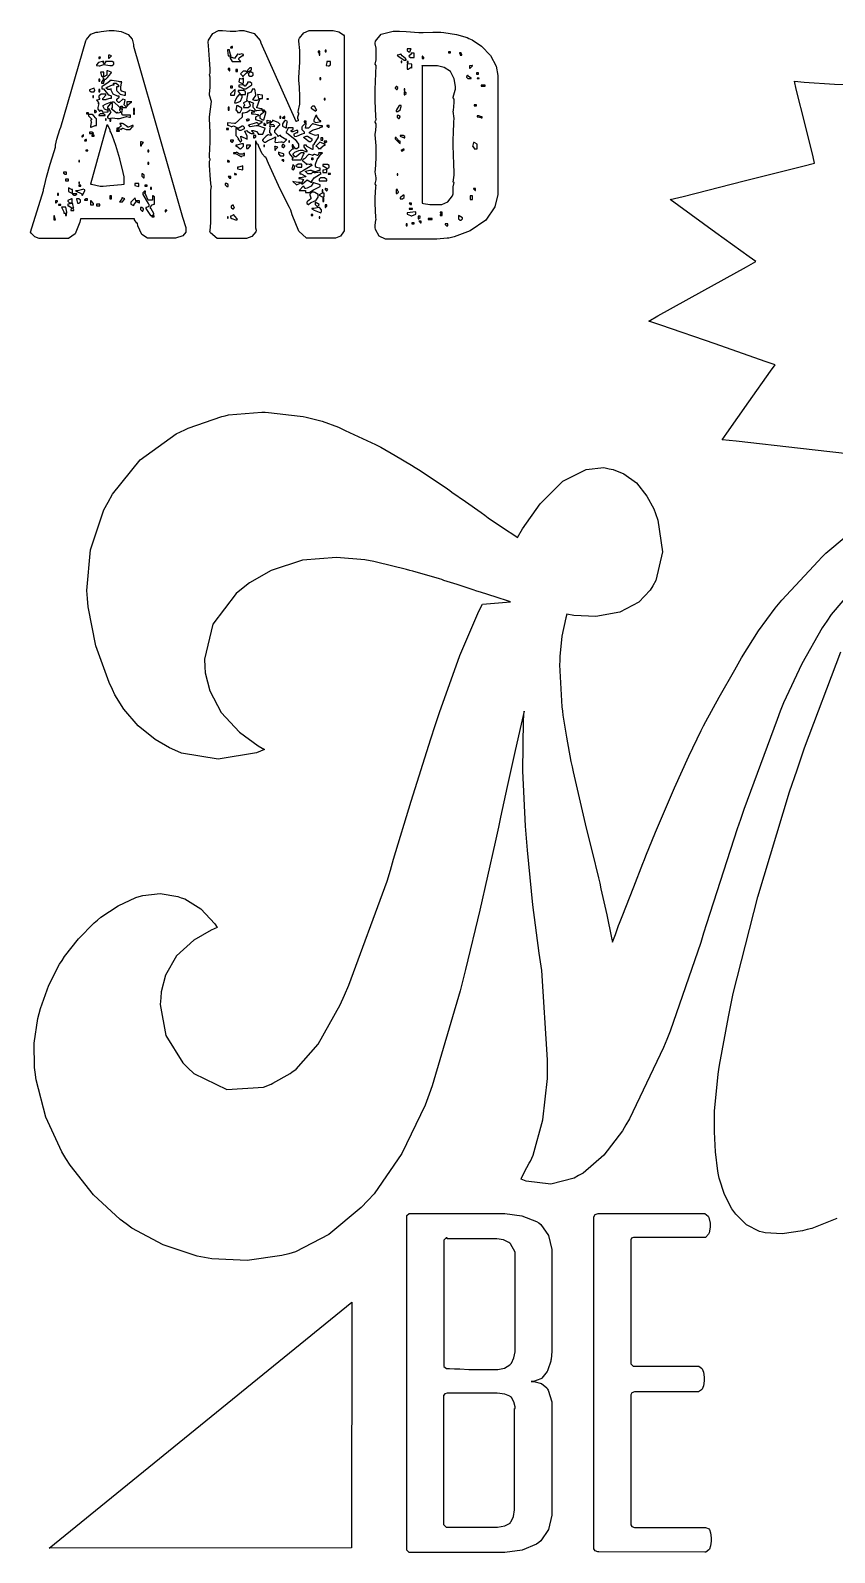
# Model space of a CAD drawing. Extents: x 97 to 264, y 28 to 329.
# Drawn here: x 98.9 to 163.6, y 27.9 to 150.4 of the extents above; entities that cross this region are included whole.
import ezdxf

# ---------------------------------------------------------------- set-up
doc = ezdxf.new("R2010")
doc.units = 0
doc.header["$MEASUREMENT"] = 0

msp = doc.modelspace()

# ---------------------------------------------------------------- linework, layer by layer
at = {"color": 7}
for points in [[(105.41, 150.39), (105.605, 150.39), (106.192, 150.311), (106.741, 150.072), (107.067, 149.676), (107.174, 149.258), (107.174, 149.119), (107.632, 147.534), (109.004, 142.776), (110.317, 138.188), (111.107, 135.354), (111.372, 134.539), (111.372, 134.268), (111.372, 134.163), (111.129, 133.849), (110.55, 133.677), (110.383, 133.667), (108.443, 133.667), (108.29, 133.667), (107.834, 133.963), (107.526, 134.665), (107.491, 134.867), (107.447, 134.877), (107.244, 135.135), (107.244, 135.22), (102.905, 135.22), (102.861, 134.955), (102.486, 134.029), (101.953, 133.633), (101.776, 133.633), (99.696, 133.633), (99.584, 133.633), (99.249, 133.765), (98.936, 134.074), (98.884, 134.162), (99.942, 137.513), (99.942, 137.603), (100.002, 137.871), (100.179, 138.571), (100.477, 139.617), (100.788, 140.659), (100.894, 141.005), (100.894, 141.165), (100.999, 141.642), (101.246, 142.408), (101.317, 142.592), (103.328, 149.542), (103.38, 149.666), (103.729, 150.081), (104.169, 150.247), (104.316, 150.247), (104.316, 150.247), (104.571, 150.307), (105.224, 150.373), (105.41, 150.39)], [(114.16, 150.39), (114.326, 150.381), (114.948, 150.341), (115.203, 150.319), (115.288, 150.319), (115.411, 150.319), (115.71, 150.381), (115.781, 150.39), (116.057, 150.39), (116.884, 150.147), (117.369, 149.57), (117.405, 149.401), (120.227, 143.087), (120.297, 143.087), (120.474, 143.158), (120.456, 143.176), (120.403, 143.295), (120.403, 143.334), (120.403, 143.432), (120.464, 143.669), (120.474, 143.721), (120.403, 143.827), (120.43, 143.871), (120.544, 144.447), (120.544, 144.639), (120.544, 144.815), (120.544, 145.07), (120.522, 145.831), (120.482, 146.395), (120.474, 146.473), (120.482, 146.589), (120.544, 147.825), (120.544, 148.237), (120.544, 148.483), (120.544, 148.776), (120.482, 149.534), (120.474, 149.648), (120.526, 149.772), (120.875, 150.205), (121.314, 150.39), (121.462, 150.39), (123.083, 150.39), (123.234, 150.39), (123.687, 150.283), (124.054, 150.037), (124.108, 149.967), (124.108, 134.268), (124.08, 134.171), (123.833, 133.823), (123.43, 133.667), (123.296, 133.667), (121.285, 133.667), (121.08, 133.667), (120.468, 134.228), (119.926, 135.547), (119.838, 135.926), (119.714, 136.13), (118.965, 137.611), (118.039, 139.692), (117.828, 140.193), (117.755, 140.193), (117.536, 140.454), (117.253, 141.05), (117.192, 141.217), (117.157, 141.217), (117.052, 141.403), (117.052, 141.464), (116.982, 141.464), (116.982, 134.549), (116.982, 134.488), (117.042, 134.32), (117.052, 134.302), (117.008, 134.188), (116.698, 133.797), (116.275, 133.633), (116.134, 133.633), (113.947, 133.633), (113.903, 133.642), (113.373, 134.108), (113.312, 134.196), (113.328, 134.294), (113.382, 134.91), (113.382, 135.114), (113.382, 137.513), (113.454, 137.866), (113.43, 137.866), (113.364, 138.369), (113.294, 139.542), (113.278, 139.876), (113.348, 139.983), (113.348, 140.027), (113.286, 140.142), (113.278, 140.159), (113.294, 140.327), (113.348, 141.392), (113.348, 141.746), (113.348, 142.171), (113.286, 143.308), (113.278, 143.44), (113.454, 144.675), (113.278, 145.168), (113.294, 145.256), (113.348, 145.825), (113.348, 146.014), (113.348, 146.579), (113.348, 146.641), (113.286, 146.809), (113.278, 146.826), (113.294, 146.844), (113.348, 146.964), (113.348, 147.002), (113.348, 147.267), (113.298, 148.06), (113.198, 149.182), (113.171, 149.437), (113.216, 149.596), (113.558, 150.151), (114.009, 150.39), (114.16, 150.39)], [(128.375, 150.319), (128.56, 150.319), (129.117, 150.293), (130.131, 150.231), (130.387, 150.213), (130.466, 150.223), (131.253, 150.247), (131.516, 150.247), (131.903, 150.247), (132.132, 150.221), (133.164, 150.055), (134.02, 149.816), (134.162, 149.754), (134.428, 149.622), (135.179, 149.119), (135.906, 148.371), (136.343, 147.502), (136.489, 146.758), (136.489, 146.509), (136.489, 137.513), (136.489, 137.185), (136.244, 136.198), (135.505, 135.114), (134.27, 134.269), (132.981, 133.774), (132.538, 133.667), (132.406, 133.659), (131.579, 133.597), (131.304, 133.597), (127.599, 133.597), (127.433, 133.597), (126.934, 133.831), (126.638, 134.366), (126.611, 134.515), (126.611, 134.682), (126.673, 135.132), (126.683, 135.184), (126.665, 135.326), (126.611, 136.463), (126.611, 136.842), (126.611, 136.914), (126.611, 136.914), (126.673, 137.796), (126.683, 137.9), (126.611, 138.042), (126.683, 138.359), (126.683, 138.527), (126.62, 138.996), (126.611, 139.03), (126.629, 139.163), (126.683, 140.122), (126.683, 140.442), (126.683, 140.758), (126.683, 141.095), (126.62, 141.985), (126.611, 142.099), (126.629, 142.153), (126.683, 142.668), (126.683, 142.839), (126.683, 142.883), (126.62, 142.999), (126.611, 143.015), (126.611, 143.06), (126.673, 143.176), (126.683, 143.192), (126.665, 143.5), (126.62, 144.727), (126.611, 145.402), (126.611, 145.627), (126.683, 147.567), (126.611, 147.673), (126.683, 148.026), (126.683, 148.836), (126.683, 148.969), (126.62, 149.313), (126.611, 149.365), (126.629, 149.526), (127.096, 150.081), (128.056, 150.319), (128.375, 150.319)], [(105.164, 148.413), (105.164, 148.167), (105.224, 148.167), (105.383, 148.317), (105.41, 148.343), (105.268, 148.413), (105.164, 148.413)], [(114.723, 148.836), (114.723, 148.766), (114.793, 148.343), (115.042, 148.343), (115.014, 148.379), (114.899, 148.722), (114.899, 148.836), (114.723, 148.836)], [(115.535, 148.483), (115.288, 148.131), (115.112, 148.203), (114.935, 148.203), (114.952, 148.15), (115.124, 147.884), (115.182, 147.884), (115.817, 147.884), (115.641, 148.06), (115.641, 148.131), (115.667, 148.175), (115.937, 148.379), (116.028, 148.379), (116.028, 148.449), (115.992, 148.449), (115.888, 148.503), (115.888, 148.519), (115.711, 148.449), (115.667, 148.449), (115.568, 148.483), (115.535, 148.483)], [(114.97, 148.978), (115.146, 148.978), (115.146, 149.085), (115.102, 149.085), (114.97, 149.006), (114.97, 148.978)], [(122.025, 148.626), (122.167, 148.626), (122.167, 148.732), (122.025, 148.732), (122.025, 148.626)], [(122.097, 148.413), (122.167, 148.413), (122.167, 148.555), (122.097, 148.555), (122.097, 148.413)], [(122.59, 148.66), (122.66, 148.66), (122.66, 148.802), (122.59, 148.802), (122.59, 148.66)], [(128.375, 148.413), (128.437, 148.343), (128.946, 147.99), (129.117, 147.99), (129.117, 148.06), (129.045, 148.123), (128.798, 148.353), (128.694, 148.452), (128.694, 148.483), (128.676, 148.475), (128.45, 148.413), (128.375, 148.413)], [(129.187, 148.908), (129.187, 148.802), (129.195, 148.785), (129.321, 148.66), (129.363, 148.66), (129.433, 148.66), (129.433, 148.722), (129.496, 148.89), (129.505, 148.908), (129.187, 148.908)], [(129.505, 148.555), (129.505, 148.493), (129.355, 148.335), (129.329, 148.307), (129.337, 148.291), (129.462, 148.203), (129.505, 148.203), (129.752, 148.203), (129.752, 148.555), (129.505, 148.555)], [(130.387, 148.307), (130.387, 148.131), (130.528, 148.131), (130.528, 148.203), (130.531, 148.209), (130.423, 148.307), (130.387, 148.307)], [(132.504, 148.59), (132.68, 148.59), (132.68, 148.66), (132.504, 148.66), (132.504, 148.59)], [(133.386, 148.59), (133.402, 148.573), (133.456, 148.453), (133.456, 148.413), (133.597, 148.413), (133.587, 148.431), (133.526, 148.551), (133.526, 148.59), (133.386, 148.59)], [(104.21, 147.567), (104.236, 147.559), (104.401, 147.531), (104.458, 147.531), (104.775, 147.638), (105.268, 147.567), (105.41, 147.567), (105.454, 147.567), (105.587, 147.673), (105.587, 147.708), (105.587, 147.778), (105.587, 147.806), (105.454, 147.884), (105.41, 147.884), (104.915, 147.884), (104.915, 147.84), (104.81, 147.708), (104.775, 147.708), (104.705, 147.85), (104.721, 147.85), (104.775, 147.876), (104.775, 147.884), (104.667, 147.884), (104.346, 147.806), (104.21, 147.628), (104.21, 147.567)], [(104.386, 148.237), (104.386, 148.131), (104.421, 148.131), (104.528, 148.211), (104.528, 148.237), (104.386, 148.237)], [(104.528, 147.038), (104.599, 146.72), (104.775, 146.72), (104.775, 147.038), (104.528, 147.038)], [(105.022, 147.144), (105.022, 146.826), (105.022, 146.782), (104.783, 146.649), (104.705, 146.649), (104.705, 146.579), (104.705, 146.563), (104.757, 146.509), (104.775, 146.509), (104.747, 146.465), (104.599, 146.233), (104.599, 146.156), (104.775, 146.156), (104.775, 146.236), (104.88, 146.473), (104.915, 146.473), (104.957, 146.473), (105.084, 146.605), (105.339, 146.914), (105.41, 147.002), (105.366, 147.03), (105.107, 147.144), (105.022, 147.144)], [(114.793, 147.321), (114.793, 147.249), (114.802, 147.233), (114.901, 147.144), (114.935, 147.144), (114.935, 147.321), (114.793, 147.321)], [(115.394, 147.072), (115.535, 147.072), (115.535, 147.249), (115.394, 147.249), (115.394, 147.072)], [(115.781, 146.896), (115.807, 146.87), (115.958, 146.704), (115.958, 146.649), (115.992, 146.703), (116.257, 146.968), (116.346, 146.968), (116.346, 147.004), (116.214, 147.108), (116.17, 147.108), (115.994, 147.108), (115.984, 147.1), (115.798, 146.924), (115.781, 146.896)], [(116.346, 147.179), (116.346, 147.072), (116.417, 147.072), (116.477, 147.072), (116.636, 147.223), (116.663, 147.249), (116.663, 147.391), (116.593, 147.391), (116.531, 147.391), (116.363, 147.215), (116.346, 147.179)], [(116.417, 146.896), (116.417, 146.826), (116.417, 146.8), (116.521, 146.72), (116.557, 146.72), (116.629, 146.72), (116.673, 146.72), (116.805, 146.8), (116.805, 146.826), (116.805, 146.896), (116.805, 146.932), (116.673, 147.038), (116.629, 147.038), (116.557, 147.038), (116.539, 147.03), (116.417, 146.931), (116.417, 146.896)], [(122.731, 147.884), (122.731, 147.806), (122.669, 147.585), (122.66, 147.567), (122.837, 147.531), (122.881, 147.531), (123.013, 147.611), (123.013, 147.638), (123.013, 147.884), (122.731, 147.884)], [(128.694, 147.814), (128.764, 147.814), (128.764, 147.92), (128.694, 147.92), (128.694, 147.814)], [(129.187, 147.778), (129.257, 147.778), (129.257, 147.884), (129.187, 147.884), (129.187, 147.778)], [(129.187, 147.708), (129.187, 147.285), (129.257, 147.285), (129.505, 147.425), (129.505, 147.409), (129.558, 147.355), (129.576, 147.355), (129.576, 147.673), (129.187, 147.708)], [(130.387, 147.567), (130.387, 136.489), (130.492, 136.473), (131.021, 136.385), (131.197, 136.385), (131.833, 136.385), (131.991, 136.385), (132.468, 136.597), (132.837, 137.09), (132.891, 137.231), (132.891, 137.796), (132.961, 138.148), (132.961, 138.158), (132.908, 138.183), (132.891, 138.183), (132.961, 138.748), (132.961, 138.968), (132.939, 139.626), (132.9, 141.129), (132.891, 141.534), (132.891, 141.673), (132.913, 142.087), (132.952, 143.043), (132.961, 143.298), (132.891, 143.897), (132.908, 143.959), (132.961, 144.602), (132.961, 144.815), (132.961, 144.859), (132.9, 144.975), (132.891, 144.992), (132.9, 145.01), (133.049, 145.573), (133.067, 145.661), (133.067, 145.869), (132.967, 146.49), (132.665, 147.074), (132.159, 147.418), (131.623, 147.531), (131.446, 147.531), (130.387, 147.531), (130.387, 147.567)], [(134.196, 147.531), (134.196, 147.355), (134.258, 147.355), (134.426, 147.505), (134.444, 147.531), (134.444, 147.567), (134.416, 147.559), (134.251, 147.531), (134.196, 147.531)], [(105.268, 146.367), (105.268, 146.316), (105.11, 146.161), (104.739, 145.927), (104.635, 145.874), (104.635, 145.697), (104.757, 145.697), (105.084, 145.284), (105.128, 145.204), (105.188, 145.204), (105.374, 145.125), (105.374, 145.098), (105.374, 144.921), (105.268, 144.921), (104.986, 144.833), (104.951, 144.815), (104.705, 144.815), (104.705, 144.921), (104.951, 145.168), (104.951, 145.274), (104.635, 145.274), (104.573, 145.274), (104.413, 145.125), (104.386, 145.098), (104.386, 144.956), (104.458, 144.851), (104.43, 144.843), (104.265, 144.779), (104.21, 144.779), (104.386, 144.603), (104.386, 144.587), (104.333, 144.533), (104.316, 144.533), (104.316, 144.525), (104.369, 144.498), (104.386, 144.498), (104.316, 144.18), (104.316, 144.04), (104.325, 144.023), (104.45, 143.897), (104.492, 143.897), (104.492, 143.915), (104.545, 143.969), (104.563, 143.969), (104.739, 143.793), (104.765, 143.802), (105.037, 143.827), (105.128, 143.827), (105.128, 143.969), (105.052, 143.969), (104.827, 144.053), (104.739, 144.256), (104.739, 144.322), (104.739, 144.355), (104.92, 144.454), (105.33, 144.604), (105.445, 144.639), (105.603, 144.639), (106.036, 144.225), (106.08, 144.146), (106.15, 144.146), (106.15, 144.286), (106.292, 144.286), (106.222, 144.18), (106.609, 144.18), (106.609, 144.216), (106.433, 144.392), (106.503, 144.815), (106.327, 144.851), (106.01, 144.603), (105.966, 144.603), (105.833, 144.711), (105.833, 144.745), (105.833, 144.851), (106.01, 145.028), (106.01, 145.098), (105.89, 145.098), (105.533, 145.252), (105.374, 145.587), (105.374, 145.697), (105.234, 145.627), (105.164, 145.627), (105.12, 145.627), (104.987, 145.733), (104.987, 145.767), (105.058, 145.812), (105.479, 146.014), (105.621, 146.014), (105.551, 146.156), (105.727, 146.156), (105.788, 146.156), (105.948, 146.007), (105.974, 145.98), (105.974, 145.838), (105.797, 145.838), (105.797, 145.591), (105.832, 145.521), (106.088, 145.274), (106.426, 145.168), (106.539, 145.168), (106.539, 145.415), (106.467, 145.425), (106.238, 145.499), (106.15, 145.621), (106.15, 145.661), (106.15, 145.812), (106.212, 146.174), (106.222, 146.262), (106.046, 146.262), (105.974, 146.28), (105.445, 146.367), (105.268, 146.367)], [(104.386, 146.297), (104.458, 146.297), (104.458, 146.473), (104.386, 146.473), (104.386, 146.297)], [(114.97, 145.767), (115.146, 145.767), (115.146, 145.91), (114.97, 145.91), (114.97, 145.767)], [(115.711, 146.509), (115.641, 146.262), (115.958, 146.086), (116.028, 146.226), (116.028, 146.543), (115.888, 146.473), (115.711, 146.509)], [(116.346, 146.226), (116.346, 146.148), (116.16, 145.91), (116.1, 145.91), (116.1, 145.936), (115.992, 146.014), (115.958, 146.014), (115.93, 146.006), (115.713, 145.98), (115.641, 145.98), (115.641, 145.838), (115.737, 145.838), (116.002, 145.725), (116.028, 145.697), (116.204, 145.697), (116.283, 145.733), (116.699, 146.014), (116.699, 146.014), (116.699, 146.086), (116.699, 146.122), (116.567, 146.226), (116.523, 146.226), (116.346, 146.226)], [(122.167, 146.439), (122.238, 146.439), (122.238, 146.579), (122.167, 146.579), (122.167, 146.439)], [(128.305, 145.874), (128.235, 145.767), (128.235, 145.733), (128.339, 145.627), (128.375, 145.627), (128.447, 145.767), (128.447, 145.795), (128.339, 145.874), (128.305, 145.874)], [(133.949, 146.649), (133.958, 146.633), (134.057, 146.509), (134.092, 146.509), (134.338, 146.509), (134.338, 146.579), (134.276, 146.579), (134.092, 146.711), (134.092, 146.756), (134.056, 146.756), (133.949, 146.677), (133.949, 146.649)], [(134.761, 146.862), (134.938, 146.862), (134.938, 146.968), (134.761, 146.968), (134.761, 146.862)], [(134.831, 146.509), (134.973, 146.509), (134.973, 146.543), (134.831, 146.543), (134.831, 146.509)], [(135.15, 145.91), (135.467, 145.91), (135.467, 145.98), (135.15, 145.98), (135.15, 145.91)], [(103.646, 145.557), (103.655, 145.539), (103.78, 145.451), (103.823, 145.451), (103.999, 145.451), (103.999, 145.478), (104.051, 145.557), (104.069, 145.557), (104.06, 145.574), (103.999, 145.694), (103.999, 145.733), (103.937, 145.725), (103.646, 145.6), (103.646, 145.557)], [(103.893, 144.992), (103.963, 144.992), (103.963, 145.132), (103.893, 145.132), (103.893, 144.992)], [(104.386, 145.451), (104.458, 145.451), (104.458, 145.627), (104.386, 145.627), (104.386, 145.451)], [(106.645, 144.639), (106.645, 144.322), (106.715, 144.322), (106.715, 144.402), (106.978, 144.604), (107.032, 144.639), (106.645, 144.639)], [(114.97, 145.168), (115.288, 145.168), (115.358, 145.485), (115.358, 145.627), (115.296, 145.601), (114.97, 145.277), (114.97, 145.168)], [(115.288, 144.569), (115.358, 144.569), (115.465, 144.569), (115.786, 144.706), (115.923, 145.026), (115.923, 145.132), (115.896, 145.142), (115.731, 145.204), (115.675, 145.204), (115.639, 145.196), (115.481, 145.032), (115.322, 144.675), (115.288, 144.569)], [(115.605, 145.557), (115.605, 145.485), (115.622, 145.441), (115.794, 145.238), (115.852, 145.238), (116.17, 145.238), (116.17, 145.415), (116.17, 145.451), (116.038, 145.557), (115.994, 145.557), (115.605, 145.557)], [(116.733, 145.661), (116.733, 145.602), (116.632, 145.425), (116.417, 145.344), (116.346, 145.344), (116.346, 145.204), (116.276, 144.779), (116.292, 144.779), (116.346, 144.727), (116.346, 144.709), (116.292, 144.693), (116.028, 144.573), (116.028, 144.533), (116.046, 144.516), (116.1, 144.397), (116.1, 144.356), (116.082, 144.34), (116.028, 144.22), (116.028, 144.18), (116.346, 144.18), (116.407, 144.18), (116.566, 144.33), (116.593, 144.356), (116.453, 144.675), (116.523, 144.675), (116.84, 144.533), (116.769, 144.427), (116.769, 144.25), (116.804, 144.198), (117.015, 143.933), (117.086, 143.933), (117.511, 144.004), (117.511, 144.074), (117.405, 144.074), (117.086, 144.154), (117.086, 144.18), (117.335, 144.851), (117.086, 144.745), (116.946, 144.745), (116.769, 144.815), (116.814, 144.877), (117.016, 145.149), (117.016, 145.238), (116.946, 145.661), (116.733, 145.661)], [(117.158, 145.238), (117.228, 144.921), (117.545, 144.921), (117.545, 145.168), (117.158, 145.238)], [(117.898, 144.851), (118.04, 144.851), (118.04, 144.885), (117.898, 144.885), (117.898, 144.851)], [(122.52, 144.815), (122.59, 144.815), (122.59, 144.921), (122.52, 144.921), (122.52, 144.815)], [(128.94, 145.557), (129.01, 145.557), (129.01, 145.697), (128.94, 145.697), (128.94, 145.557)], [(128.94, 145.451), (128.94, 145.204), (128.984, 145.204), (129.117, 145.31), (129.117, 145.344), (129.117, 145.372), (128.984, 145.451), (128.94, 145.451)], [(103.4, 143.687), (103.54, 143.687), (103.54, 143.757), (103.4, 143.757), (103.4, 143.687)], [(103.54, 143.617), (103.54, 143.51), (103.787, 143.264), (103.787, 143.192), (103.787, 143.184), (103.733, 143.158), (103.717, 143.158), (103.787, 143.015), (103.769, 142.971), (103.717, 142.688), (103.717, 142.592), (103.761, 142.61), (104.097, 142.735), (104.21, 142.735), (104.21, 143.264), (104.156, 143.326), (103.95, 143.534), (103.855, 143.617), (103.823, 143.617), (103.54, 143.617)], [(104.033, 143.969), (104.033, 143.793), (104.078, 143.793), (104.21, 143.871), (104.21, 143.897), (104.033, 143.969)], [(104.386, 143.545), (104.881, 143.545), (104.881, 143.581), (104.749, 143.687), (104.705, 143.687), (104.528, 143.687), (104.501, 143.678), (104.386, 143.579), (104.386, 143.545)], [(105.092, 144.11), (105.154, 144.11), (105.322, 143.847), (105.34, 143.793), (105.296, 143.74), (105.092, 143.462), (105.092, 143.368), (105.11, 143.368), (105.164, 143.316), (105.164, 143.298), (105.481, 143.368), (105.869, 143.298), (106.054, 143.298), (106.521, 143.448), (106.609, 143.474), (106.635, 143.466), (106.855, 143.404), (106.928, 143.404), (106.928, 143.581), (106.363, 143.581), (106.327, 143.581), (106.222, 143.687), (106.222, 143.721), (106.292, 144.04), (106.046, 144.04), (106.046, 143.969), (106.062, 143.951), (106.116, 143.833), (106.116, 143.793), (105.94, 143.721), (105.94, 143.739), (105.886, 143.793), (105.869, 143.793), (105.869, 143.775), (105.815, 143.721), (105.797, 143.721), (105.771, 143.765), (105.445, 144.031), (105.41, 144.04), (105.481, 144.18), (105.481, 144.498), (105.34, 144.498), (105.296, 144.48), (105.092, 144.204), (105.092, 144.11)], [(107.174, 143.863), (107.244, 143.863), (107.244, 144.11), (107.174, 144.11), (107.174, 143.863)], [(107.174, 143.651), (107.244, 143.651), (107.244, 143.793), (107.174, 143.793), (107.174, 143.651)], [(116.487, 143.969), (116.469, 143.925), (116.283, 143.779), (116.013, 143.721), (115.923, 143.721), (115.923, 143.404), (115.358, 142.911), (115.288, 142.911), (114.723, 142.945), (114.723, 142.769), (114.802, 142.769), (115.042, 142.664), (115.042, 142.628), (115.218, 142.699), (115.605, 142.522), (115.923, 142.699), (115.958, 142.699), (116.064, 142.594), (116.064, 142.558), (116.064, 142.522), (116.064, 142.478), (115.861, 142.355), (115.817, 142.346), (115.711, 142.346), (115.465, 142.486), (115.394, 142.486), (115.394, 141.923), (115.641, 141.676), (115.571, 141.676), (115.587, 141.632), (115.759, 141.428), (115.817, 141.428), (115.817, 141.446), (115.87, 141.5), (115.888, 141.5), (115.817, 141.817), (115.817, 141.887), (116.31, 141.64), (116.31, 141.781), (116.31, 141.905), (116.16, 142.205), (116.134, 142.276), (116.31, 142.346), (116.31, 142.285), (116.575, 142.127), (116.629, 142.099), (116.876, 142.099), (116.699, 142.276), (116.699, 142.346), (116.79, 142.346), (117.064, 142.267), (117.192, 142.089), (117.192, 142.029), (117.511, 142.029), (117.571, 142.029), (117.74, 142.444), (117.758, 142.522), (117.669, 142.55), (117.206, 142.699), (117.052, 142.699), (116.557, 142.628), (116.417, 142.805), (116.521, 142.832), (116.914, 142.933), (117.07, 142.981), (117.122, 142.981), (117.139, 142.965), (117.192, 142.845), (117.192, 142.805), (117.263, 142.805), (117.263, 142.849), (117.449, 142.981), (117.511, 142.981), (117.511, 143.051), (117.431, 143.061), (117.016, 143.187), (117.016, 143.228), (117.016, 143.404), (117.016, 143.44), (117.201, 143.545), (117.263, 143.545), (117.263, 143.581), (117.209, 143.59), (116.826, 143.651), (116.699, 143.651), (116.699, 143.827), (116.946, 143.827), (116.946, 143.897), (116.487, 143.969)], [(114.793, 143.969), (114.865, 143.969), (114.865, 144.216), (114.793, 144.216), (114.793, 143.969)], [(115.465, 144.322), (115.465, 144.234), (115.402, 143.979), (115.394, 143.969), (115.429, 143.969), (115.535, 143.837), (115.535, 143.793), (115.711, 143.793), (115.755, 143.793), (115.888, 144.058), (115.888, 144.146), (115.571, 144.322), (115.465, 144.322)], [(117.335, 143.545), (117.335, 143.368), (117.335, 143.324), (117.537, 143.21), (117.581, 143.192), (117.651, 143.192), (117.828, 143.757), (117.828, 143.863), (117.758, 143.863), (117.73, 143.855), (117.379, 143.589), (117.335, 143.545)], [(117.545, 143.897), (117.722, 143.897), (117.722, 143.969), (117.545, 143.969), (117.545, 143.897)], [(118.956, 143.334), (119.027, 143.334), (119.027, 143.474), (118.956, 143.474), (118.956, 143.334)], [(119.169, 143.334), (119.345, 143.334), (119.345, 143.474), (119.318, 143.466), (119.169, 143.367), (119.169, 143.334)], [(121.462, 144.146), (121.849, 143.897), (121.849, 143.915), (121.903, 143.969), (121.921, 143.969), (121.893, 144.005), (121.744, 144.286), (121.744, 144.286), (121.568, 144.286), (121.55, 144.278), (121.462, 144.179), (121.462, 144.146)], [(121.849, 143.545), (121.823, 143.484), (121.672, 143.16), (121.672, 143.051), (121.849, 142.981), (122.238, 143.051), (122.238, 143.122), (122.157, 143.122), (121.929, 143.474), (121.921, 143.545), (121.849, 143.545)], [(128.305, 143.933), (128.305, 143.863), (128.375, 143.863), (128.428, 143.873), (128.614, 144.005), (128.694, 144.27), (128.694, 144.356), (128.623, 144.356), (128.543, 144.356), (128.339, 144.005), (128.305, 143.933)], [(128.375, 143.545), (128.375, 143.44), (128.384, 143.422), (128.509, 143.298), (128.552, 143.298), (128.623, 143.44), (128.623, 143.466), (128.491, 143.545), (128.447, 143.545), (128.375, 143.545)], [(134.585, 144.322), (134.761, 144.322), (134.761, 144.392), (134.585, 144.392), (134.585, 144.322)], [(134.831, 143.51), (134.831, 143.44), (134.91, 143.44), (135.122, 143.378), (135.15, 143.368), (135.22, 143.368), (135.22, 143.44), (135.158, 143.44), (135, 143.502), (134.973, 143.51), (134.831, 143.51)], [(103.646, 142.205), (103.646, 142.099), (103.963, 142.099), (103.963, 142.127), (103.831, 142.205), (103.787, 142.205), (103.646, 142.205)], [(105.022, 142.769), (103.717, 138.006), (103.787, 138.006), (104.492, 137.866), (104.563, 137.866), (104.739, 137.866), (105.272, 137.898), (106.203, 137.98), (106.433, 138.006), (106.433, 138.606), (106.343, 138.967), (106.062, 140.043), (105.749, 141.129), (105.494, 141.872), (105.356, 142.197), (105.304, 142.276), (105.286, 142.355), (105.114, 142.769), (105.058, 142.769), (105.022, 142.769)], [(104.915, 143.158), (104.987, 143.158), (104.987, 143.264), (104.915, 143.264), (104.915, 143.158)], [(105.268, 143.087), (105.34, 143.087), (105.34, 143.264), (105.268, 143.264), (105.268, 143.087)], [(105.797, 142.276), (106.046, 142.276), (106.046, 142.346), (105.797, 142.346), (105.797, 142.276)], [(106.08, 142.875), (106.15, 142.769), (106.15, 142.699), (106.15, 142.655), (105.912, 142.522), (105.833, 142.522), (105.833, 142.416), (106.01, 142.486), (106.186, 142.416), (106.194, 142.434), (106.294, 142.522), (106.327, 142.522), (106.575, 142.416), (106.821, 142.416), (106.9, 142.416), (107.103, 142.619), (107.138, 142.663), (107.138, 142.735), (107.068, 142.735), (107.024, 142.717), (106.765, 142.592), (106.679, 142.592), (106.679, 142.623), (106.577, 142.712), (106.353, 142.867), (106.292, 142.911), (106.08, 142.911), (106.08, 142.875)], [(114.653, 142.416), (114.829, 142.416), (114.829, 142.486), (114.653, 142.486), (114.653, 142.416)], [(116.417, 143.298), (116.487, 143.158), (116.346, 143.087), (116.276, 143.228), (116.417, 143.298)], [(118.357, 143.158), (118.357, 143.079), (118.154, 142.875), (118.11, 142.839), (118.185, 142.839), (118.409, 142.809), (118.497, 142.726), (118.497, 142.699), (118.497, 142.628), (118.11, 142.699), (118.11, 142.682), (118.163, 142.628), (118.181, 142.628), (118.11, 142.31), (118.11, 142.169), (118.287, 141.993), (118.269, 141.993), (118.217, 141.941), (118.217, 141.923), (118.04, 141.993), (117.995, 141.993), (117.858, 141.888), (117.606, 141.642), (117.545, 141.57), (117.562, 141.536), (117.682, 141.394), (117.722, 141.394), (117.782, 141.394), (117.964, 141.5), (118.462, 141.746), (118.604, 141.817), (118.604, 141.746), (118.533, 141.428), (118.55, 141.428), (118.604, 141.376), (118.604, 141.358), (119.027, 141.428), (119.098, 141.428), (119.275, 141.358), (119.521, 141.604), (119.441, 141.622), (119.027, 141.848), (119.027, 141.923), (118.956, 141.923), (118.78, 141.853), (118.78, 141.932), (118.577, 142.135), (118.533, 142.169), (118.533, 142.329), (118.885, 142.744), (118.956, 142.805), (118.956, 142.846), (118.802, 142.969), (118.453, 143.123), (118.357, 143.158)], [(117.651, 142.911), (117.651, 142.769), (117.828, 142.769), (117.818, 142.796), (117.693, 142.911), (117.651, 142.911)], [(117.898, 143.158), (117.898, 142.911), (117.951, 142.929), (118.217, 143.049), (118.217, 143.087), (118.136, 143.087), (117.915, 143.149), (117.898, 143.158)], [(119.345, 143.158), (119.318, 143.123), (119.169, 142.885), (119.169, 142.805), (119.169, 142.735), (119.169, 142.69), (119.371, 142.576), (119.415, 142.558), (119.485, 142.558), (119.485, 142.682), (119.546, 142.991), (119.556, 143.051), (119.345, 143.158)], [(120.72, 142.592), (120.72, 142.416), (120.897, 142.24), (120.897, 142.133), (120.897, 142.107), (120.711, 142.029), (120.279, 141.861), (120.157, 141.817), (120.085, 141.957), (120.085, 142.029), (120.085, 142.065), (120.323, 142.169), (120.403, 142.169), (120.403, 142.346), (120.297, 142.346), (120.253, 142.329), (119.994, 142.24), (119.908, 142.24), (119.838, 142.346), (119.882, 142.346), (120.015, 142.452), (120.015, 142.486), (120.015, 142.558), (119.592, 142.558), (119.592, 142.48), (119.477, 142.267), (119.451, 142.24), (119.451, 142.169), (119.61, 142.073), (120.182, 141.614), (120.438, 141.238), (120.438, 141.111), (120.438, 141.005), (120.438, 140.971), (120.305, 140.865), (120.261, 140.865), (120.2, 140.865), (120.023, 141.129), (120.015, 141.181), (119.944, 141.181), (119.944, 141.005), (119.961, 140.988), (120.015, 140.869), (120.015, 140.829), (119.935, 140.829), (119.724, 140.626), (119.698, 140.582), (119.698, 140.512), (119.732, 140.459), (119.943, 140.193), (120.015, 140.193), (119.944, 140.053), (119.944, 139.983), (120.58, 139.983), (120.658, 139.983), (120.861, 140.397), (120.897, 140.476), (120.897, 140.546), (120.65, 140.546), (120.588, 140.494), (120.264, 140.229), (120.157, 140.229), (120.015, 140.406), (120.015, 140.45), (120.151, 140.582), (120.482, 140.732), (120.58, 140.758), (120.756, 140.758), (121.003, 140.652), (121.143, 140.652), (121.143, 140.688), (121.108, 140.724), (120.897, 141.015), (120.897, 141.111), (120.897, 141.181), (121.073, 141.181), (121.073, 141.093), (121.488, 140.856), (121.568, 140.829), (121.638, 140.829), (121.638, 141.181), (121.708, 141.243), (122.061, 141.806), (122.061, 141.993), (121.991, 141.993), (121.815, 141.923), (121.734, 141.95), (121.32, 142.116), (121.32, 142.169), (121.338, 142.205), (121.567, 142.36), (122.007, 142.496), (122.131, 142.522), (122.131, 142.55), (122.316, 142.628), (122.378, 142.628), (122.378, 142.699), (122.192, 142.699), (121.672, 142.849), (121.638, 142.875), (121.568, 142.875), (121.249, 142.522), (121.003, 142.522), (121.073, 142.839), (121.073, 142.945), (121.045, 142.955), (120.755, 142.655), (120.72, 142.592)], [(120.897, 143.015), (121.073, 143.015), (121.073, 143.087), (120.897, 143.087), (120.897, 143.015)], [(122.731, 142.735), (122.739, 142.717), (122.864, 142.592), (122.907, 142.592), (122.907, 142.735), (122.731, 142.735)], [(103.011, 141.853), (103.011, 141.817), (103.046, 141.817), (103.152, 141.897), (103.152, 141.923), (103.152, 141.993), (103.125, 141.985), (103.011, 141.885), (103.011, 141.853)], [(103.223, 141.5), (103.4, 141.5), (103.4, 141.604), (103.356, 141.604), (103.223, 141.526), (103.223, 141.5)], [(103.823, 141.887), (103.999, 141.887), (103.999, 141.957), (103.823, 141.957), (103.823, 141.887)], [(107.738, 141.428), (107.738, 141.111), (107.81, 141.111), (107.81, 141.173), (107.958, 141.332), (107.986, 141.358), (107.81, 141.428), (107.738, 141.428)], [(114.97, 141.57), (114.97, 141.5), (114.978, 141.482), (115.103, 141.394), (115.146, 141.394), (115.218, 141.5), (115.218, 141.57), (114.97, 141.57)], [(115.394, 141.147), (115.394, 141.075), (115.491, 141.075), (115.746, 140.873), (115.781, 140.829), (116.028, 141.075), (116.028, 141.252), (115.87, 141.252), (115.483, 141.165), (115.394, 141.147)], [(116.276, 141.147), (116.276, 140.899), (116.346, 140.899), (116.407, 140.899), (116.575, 141.103), (116.593, 141.147), (116.276, 141.147)], [(116.84, 141.923), (116.84, 141.746), (116.884, 141.746), (117.016, 141.826), (117.016, 141.853), (117.016, 141.923), (116.84, 141.923)], [(117.651, 141.041), (117.722, 141.041), (117.722, 141.147), (117.651, 141.147), (117.651, 141.041)], [(118.533, 141.075), (118.533, 140.758), (118.604, 140.758), (118.604, 140.82), (118.752, 140.979), (118.78, 141.005), (118.604, 141.041), (118.533, 141.041), (118.533, 141.075)], [(119.169, 141.217), (119.098, 141.075), (119.107, 141.059), (119.232, 140.971), (119.275, 140.971), (119.345, 141.075), (119.345, 141.111), (119.213, 141.217), (119.169, 141.217)], [(119.662, 141.394), (119.732, 141.394), (119.732, 141.5), (119.662, 141.5), (119.662, 141.394)], [(121.109, 141.887), (121.17, 141.87), (121.522, 141.668), (121.532, 141.64), (121.532, 141.57), (121.532, 141.536), (121.4, 141.428), (121.356, 141.428), (121.316, 141.428), (121.2, 141.512), (120.933, 141.72), (120.862, 141.781), (120.888, 141.799), (121.054, 141.887), (121.109, 141.887)], [(122.167, 141.394), (121.849, 141.075), (121.893, 141.075), (122.025, 140.943), (122.025, 140.899), (122.273, 140.899), (122.273, 140.961), (122.51, 141.147), (122.59, 141.147), (122.59, 141.209), (122.238, 141.368), (122.167, 141.394)], [(122.238, 141.57), (122.414, 141.57), (122.414, 141.746), (122.238, 141.746), (122.238, 141.57)], [(122.52, 141.464), (122.52, 141.358), (122.59, 141.358), (122.625, 141.358), (122.731, 141.438), (122.731, 141.464), (122.52, 141.464)], [(128.235, 141.781), (128.235, 141.658), (128.561, 141.315), (128.623, 141.288), (128.623, 141.464), (128.543, 141.464), (128.339, 141.728), (128.305, 141.781), (128.235, 141.781)], [(128.623, 141.923), (128.623, 141.879), (128.948, 141.756), (129.01, 141.746), (129.01, 141.817), (129.01, 141.844), (128.878, 141.923), (128.834, 141.923), (128.623, 141.923)], [(134.515, 141.358), (134.444, 141.041), (134.479, 141.041), (134.585, 140.909), (134.585, 140.865), (134.831, 140.865), (134.831, 141.181), (134.831, 141.225), (134.629, 141.35), (134.585, 141.358), (134.515, 141.358)], [(102.765, 139.806), (102.835, 139.806), (102.835, 139.912), (102.765, 139.912), (102.765, 139.806)], [(103.328, 140.688), (103.504, 140.688), (103.504, 140.758), (103.328, 140.758), (103.328, 140.688)], [(108.339, 140.618), (108.409, 140.618), (108.409, 140.758), (108.339, 140.758), (108.339, 140.618)], [(108.339, 139.63), (108.409, 139.63), (108.409, 139.77), (108.339, 139.77), (108.339, 139.63)], [(114.723, 139.912), (114.723, 139.806), (114.899, 139.806), (114.899, 139.834), (114.767, 139.912), (114.723, 139.912)], [(115.218, 140.546), (115.218, 140.476), (115.376, 140.476), (115.781, 140.273), (115.852, 140.229), (115.852, 140.257), (116.038, 140.335), (116.1, 140.335), (116.1, 140.512), (115.958, 140.442), (115.711, 140.442), (115.465, 140.582), (115.437, 140.574), (115.272, 140.546), (115.218, 140.546)], [(118.85, 140.582), (118.85, 140.442), (118.859, 140.424), (118.984, 140.299), (119.027, 140.299), (119.275, 140.299), (119.275, 140.442), (119.247, 140.451), (118.894, 140.565), (118.85, 140.582)], [(119.098, 139.983), (119.107, 139.966), (119.232, 139.876), (119.275, 139.876), (119.275, 139.983), (119.098, 139.983)], [(122.097, 140.582), (122.097, 140.521), (121.989, 140.335), (121.955, 140.335), (121.927, 140.345), (121.762, 140.406), (121.708, 140.406), (121.568, 140.335), (121.54, 140.345), (121.321, 140.406), (121.249, 140.406), (120.933, 140.053), (120.888, 140.053), (120.756, 139.948), (120.756, 139.912), (120.808, 139.894), (121.073, 139.67), (121.073, 139.594), (121.215, 139.664), (121.392, 139.594), (121.392, 139.612), (121.444, 139.664), (121.462, 139.664), (121.532, 139.524), (121.39, 139.435), (120.851, 139.127), (120.62, 138.994), (120.544, 138.994), (120.544, 138.854), (120.667, 138.854), (121.021, 138.65), (121.039, 138.606), (121.021, 138.598), (120.61, 138.535), (120.474, 138.535), (120.474, 138.465), (120.57, 138.465), (120.844, 138.405), (120.862, 138.395), (120.835, 138.351), (120.686, 138.12), (120.686, 138.042), (120.756, 138.042), (121.143, 138.359), (121.462, 138.183), (121.532, 138.183), (121.532, 138.271), (121.716, 138.532), (122.149, 138.801), (122.273, 138.854), (122.202, 138.994), (121.815, 138.924), (121.744, 138.924), (121.568, 138.994), (121.568, 138.96), (121.46, 138.854), (121.426, 138.854), (121.249, 138.854), (121.187, 138.854), (121.029, 139.004), (121.003, 139.03), (121.003, 139.057), (121.372, 139.135), (121.496, 139.135), (121.496, 139.109), (121.787, 139.03), (121.885, 139.03), (121.885, 139.057), (122.122, 139.135), (122.202, 139.135), (122.202, 139.311), (122.126, 139.311), (121.903, 139.361), (121.815, 139.456), (121.815, 139.488), (121.815, 139.617), (121.951, 140.004), (122.28, 140.45), (122.378, 140.546), (122.097, 140.546), (122.097, 140.582)], [(121.532, 140.123), (121.602, 140.123), (121.602, 139.983), (121.532, 139.983), (121.532, 140.123)], [(128.694, 140.688), (128.764, 140.688), (128.808, 140.688), (128.94, 140.794), (128.94, 140.829), (128.87, 140.829), (128.843, 140.82), (128.694, 140.721), (128.694, 140.688)], [(101.53, 138.994), (101.53, 138.924), (101.538, 138.908), (101.663, 138.818), (101.706, 138.818), (101.776, 138.818), (101.776, 138.994), (101.53, 138.994)], [(107.844, 138.854), (107.844, 138.678), (107.852, 138.66), (107.978, 138.535), (108.02, 138.535), (108.02, 138.712), (108.02, 138.748), (107.888, 138.854), (107.844, 138.854)], [(114.793, 138.642), (114.802, 138.625), (114.901, 138.501), (114.935, 138.501), (115.006, 138.501), (115.006, 138.642), (114.793, 138.642)], [(115.288, 138.888), (115.288, 138.782), (115.465, 138.782), (115.465, 138.81), (115.332, 138.888), (115.288, 138.888)], [(115.535, 139.383), (115.535, 139.241), (115.958, 139.171), (115.958, 139.488), (115.922, 139.471), (115.631, 139.383), (115.535, 139.383)], [(119.98, 139.56), (119.908, 139.241), (120.051, 139.171), (120.121, 139.311), (120.121, 139.453), (120.124, 139.46), (120.016, 139.56), (119.98, 139.56)], [(120.227, 139.453), (120.403, 139.383), (120.72, 139.383), (120.72, 139.63), (120.474, 139.63), (120.412, 139.63), (120.244, 139.481), (120.227, 139.453)], [(122.097, 138.395), (122.097, 138.289), (122.731, 138.289), (122.731, 138.359), (122.731, 138.403), (122.528, 138.519), (122.484, 138.535), (122.238, 138.535), (122.21, 138.527), (122.097, 138.428), (122.097, 138.395)], [(122.414, 139.56), (122.414, 139.453), (122.475, 139.453), (122.66, 139.321), (122.66, 139.277), (122.731, 139.277), (122.775, 139.277), (122.907, 139.383), (122.907, 139.417), (122.907, 139.488), (122.907, 139.515), (122.775, 139.594), (122.731, 139.594), (122.414, 139.594), (122.414, 139.56)], [(122.414, 139.135), (122.414, 138.958), (122.731, 138.958), (122.731, 139.207), (122.713, 139.189), (122.488, 139.135), (122.414, 139.135)], [(122.837, 138.818), (123.013, 138.818), (123.013, 138.888), (122.837, 138.888), (122.837, 138.818)], [(128.375, 138.748), (128.447, 138.748), (128.447, 138.854), (128.375, 138.854), (128.375, 138.748)], [(101.071, 137.124), (101.141, 137.124), (101.141, 137.267), (101.071, 137.267), (101.071, 137.124)], [(101.706, 138.289), (101.953, 138.289), (101.953, 138.429), (101.706, 138.429), (101.706, 138.289)], [(101.953, 137.724), (101.953, 137.477), (101.953, 137.433), (102.155, 137.311), (102.199, 137.301), (102.27, 137.301), (102.27, 137.583), (102.19, 137.583), (101.987, 137.698), (101.953, 137.724)], [(102.27, 137.231), (102.278, 137.214), (102.403, 137.124), (102.446, 137.124), (102.49, 137.124), (102.622, 137.204), (102.622, 137.231), (102.27, 137.231)], [(102.518, 137.477), (103.011, 137.231), (103.011, 137.124), (103.072, 137.124), (103.248, 137.477), (103.258, 137.547), (103.117, 137.619), (103.073, 137.593), (102.656, 137.477), (102.518, 137.477)], [(102.765, 138.077), (102.835, 138.077), (102.835, 138.183), (102.765, 138.183), (102.765, 138.077)], [(102.765, 137.866), (102.941, 137.866), (102.941, 137.936), (102.765, 137.936), (102.765, 137.866)], [(107.28, 138.077), (107.28, 137.9), (107.597, 137.83), (107.597, 138.077), (107.28, 138.077)], [(107.914, 137.267), (107.932, 137.178), (108.347, 136.473), (108.409, 136.419), (108.409, 136.242), (108.409, 136.216), (108.223, 136.136), (108.162, 136.136), (108.162, 136.066), (108.549, 135.503), (108.62, 135.503), (108.664, 135.503), (108.796, 135.608), (108.796, 135.643), (108.796, 135.643), (108.593, 136.022), (108.549, 136.066), (108.549, 136.134), (108.628, 136.336), (108.807, 136.419), (108.868, 136.419), (108.868, 136.948), (108.868, 136.984), (108.736, 137.09), (108.692, 137.09), (108.692, 136.737), (108.443, 136.737), (108.363, 136.737), (108.161, 137.152), (108.126, 137.231), (108.056, 137.231), (108.126, 137.371), (108.126, 137.443), (108.056, 137.443), (108.038, 137.434), (107.914, 137.309), (107.914, 137.267)], [(108.09, 137.866), (108.267, 137.866), (108.267, 137.936), (108.09, 137.936), (108.09, 137.866)], [(108.549, 137.619), (108.62, 137.619), (108.62, 137.76), (108.549, 137.76), (108.549, 137.619)], [(114.547, 138.077), (114.547, 137.972), (114.555, 137.954), (114.68, 137.83), (114.723, 137.83), (114.793, 137.83), (114.793, 137.972), (114.793, 137.998), (114.661, 138.077), (114.617, 138.077), (114.547, 138.077)], [(119.98, 138.219), (120.297, 137.972), (120.349, 137.99), (120.614, 138.11), (120.614, 138.148), (120.456, 138.148), (120.059, 138.21), (119.98, 138.219)], [(121.602, 138.148), (121.602, 138.074), (121.465, 137.848), (121.135, 137.681), (121.039, 137.654), (120.967, 137.654), (120.949, 137.672), (120.897, 137.791), (120.897, 137.83), (120.799, 137.83), (120.554, 137.567), (120.51, 137.513), (121.003, 137.513), (121.003, 137.337), (121.32, 137.337), (121.354, 137.372), (121.642, 137.557), (122.087, 137.778), (122.202, 137.83), (122.202, 137.972), (121.602, 138.148)], [(121.356, 137.16), (121.426, 136.914), (121.426, 136.826), (121.161, 136.615), (121.109, 136.561), (121.109, 136.489), (121.117, 136.473), (121.243, 136.385), (121.285, 136.385), (121.285, 136.417), (121.422, 136.517), (121.751, 136.667), (121.849, 136.701), (121.875, 136.737), (122.025, 136.976), (122.025, 137.054), (122.025, 137.124), (122.025, 137.186), (121.761, 137.345), (121.708, 137.371), (121.568, 137.371), (121.532, 137.363), (121.356, 137.211), (121.356, 137.16)], [(122.097, 137.124), (122.344, 136.984), (122.52, 136.984), (122.52, 137.301), (122.414, 137.301), (122.36, 137.284), (122.097, 137.165), (122.097, 137.124)], [(122.344, 137.371), (122.414, 137.371), (122.414, 137.547), (122.344, 137.547), (122.344, 137.371)], [(122.59, 137.654), (122.59, 137.619), (122.59, 137.585), (122.695, 137.477), (122.731, 137.477), (122.803, 137.619), (122.626, 137.654), (122.59, 137.654)], [(128.305, 137.583), (128.305, 137.267), (128.349, 137.267), (128.481, 137.372), (128.481, 137.407), (128.463, 137.425), (128.411, 137.545), (128.411, 137.583), (128.305, 137.583)], [(134.515, 137.654), (134.523, 137.637), (134.648, 137.513), (134.691, 137.513), (134.691, 137.654), (134.515, 137.654)], [(100.894, 136.665), (100.894, 136.525), (100.939, 136.525), (101.071, 136.631), (101.071, 136.665), (100.894, 136.665)], [(101.141, 136.313), (101.317, 136.313), (101.317, 136.385), (101.141, 136.385), (101.141, 136.313)], [(101.388, 136.172), (101.414, 136.112), (101.564, 135.788), (101.564, 135.679), (101.812, 135.679), (101.812, 135.749), (101.74, 136.172), (101.388, 136.172)], [(101.883, 136.665), (101.891, 136.649), (102.016, 136.525), (102.059, 136.525), (102.235, 136.525), (102.235, 136.842), (102.173, 136.834), (101.883, 136.708), (101.883, 136.665)], [(101.883, 136.419), (101.883, 136.278), (101.961, 136.278), (102.164, 136.13), (102.199, 136.102), (102.129, 135.96), (102.129, 135.89), (102.376, 135.89), (102.376, 135.96), (102.358, 135.978), (102.306, 136.098), (102.306, 136.136), (102.376, 136.136), (102.358, 136.154), (102.306, 136.38), (102.306, 136.455), (101.883, 136.419)], [(102.588, 136.808), (102.658, 136.489), (102.729, 136.489), (102.773, 136.489), (102.905, 136.597), (102.905, 136.631), (102.905, 136.701), (102.905, 136.737), (102.773, 136.842), (102.729, 136.842), (102.588, 136.842), (102.588, 136.808)], [(103.223, 136.737), (103.47, 136.737), (103.47, 136.842), (103.4, 136.842), (103.356, 136.842), (103.223, 136.763), (103.223, 136.737)], [(103.717, 136.665), (103.717, 136.349), (103.963, 136.349), (103.963, 136.419), (103.945, 136.463), (103.773, 136.665), (103.717, 136.665)], [(104.21, 136.278), (104.458, 136.278), (104.458, 136.419), (104.21, 136.419), (104.21, 136.278)], [(105.268, 136.842), (105.41, 136.842), (105.41, 137.09), (105.268, 137.09), (105.268, 136.842)], [(106.222, 136.914), (106.222, 136.835), (106.072, 136.623), (106.046, 136.595), (106.222, 136.595), (106.282, 136.595), (106.441, 136.798), (106.469, 136.842), (106.292, 136.914), (106.222, 136.914)], [(106.962, 136.561), (106.962, 136.455), (106.962, 136.411), (107.164, 136.288), (107.208, 136.278), (107.208, 136.358), (107.359, 136.569), (107.385, 136.595), (107.315, 136.914), (107.287, 136.896), (106.996, 136.605), (106.962, 136.561)], [(107.421, 136.665), (107.421, 136.621), (107.623, 136.507), (107.667, 136.489), (107.667, 136.665), (107.421, 136.665)], [(107.738, 136.136), (107.738, 135.996), (107.746, 135.979), (107.871, 135.855), (107.914, 135.855), (107.986, 135.996), (107.986, 136.032), (107.854, 136.136), (107.81, 136.136), (107.738, 136.136)], [(115.042, 136.208), (115.042, 136.136), (115.05, 136.12), (115.175, 136.032), (115.218, 136.032), (115.288, 136.136), (115.27, 136.154), (115.218, 136.274), (115.218, 136.313), (115.174, 136.313), (115.042, 136.234), (115.042, 136.208)], [(121.532, 136.066), (121.532, 136.033), (121.713, 135.93), (122.122, 135.757), (122.238, 135.713), (122.308, 135.819), (122.308, 135.96), (122.131, 136.136), (122.087, 136.128), (121.67, 136.066), (121.532, 136.066)], [(121.779, 136.561), (121.779, 136.385), (121.787, 136.367), (121.912, 136.242), (121.955, 136.242), (121.989, 136.242), (122.097, 136.35), (122.097, 136.385), (121.779, 136.561)], [(122.414, 136.631), (122.484, 136.631), (122.484, 136.878), (122.414, 136.878), (122.414, 136.631)], [(122.59, 136.313), (122.59, 136.136), (122.625, 136.136), (122.731, 136.244), (122.731, 136.278), (122.731, 136.349), (122.59, 136.349), (122.59, 136.313)], [(128.623, 136.914), (128.623, 136.842), (128.764, 136.842), (128.808, 136.842), (128.94, 136.949), (128.94, 136.984), (128.94, 137.124), (128.87, 137.124), (128.852, 137.116), (128.65, 136.949), (128.623, 136.914)], [(129.363, 136.489), (129.372, 136.473), (129.497, 136.385), (129.54, 136.385), (129.54, 136.489), (129.363, 136.489)], [(129.363, 135.996), (129.61, 135.996), (129.61, 136.066), (129.363, 136.066), (129.363, 135.996)], [(134.268, 136.772), (134.444, 136.772), (134.444, 137.09), (134.268, 137.09), (134.268, 136.772)], [(100.754, 135.467), (100.754, 135.15), (100.894, 135.15), (100.824, 135.467), (100.754, 135.467)], [(101.706, 135.503), (101.776, 135.503), (101.776, 135.643), (101.706, 135.643), (101.706, 135.503)], [(108.656, 135.396), (108.832, 135.396), (108.832, 135.467), (108.656, 135.467), (108.656, 135.396)], [(109.714, 135.926), (109.714, 135.783), (109.748, 135.783), (109.854, 135.891), (109.854, 135.926), (109.714, 135.926)], [(114.723, 135.29), (114.793, 135.29), (114.793, 135.396), (114.723, 135.396), (114.723, 135.29)], [(115.218, 135.573), (115.218, 135.538), (115.032, 135.431), (114.97, 135.431), (114.97, 135.36), (114.97, 135.337), (115.097, 135.264), (115.384, 135.141), (115.465, 135.114), (115.465, 135.132), (115.517, 135.184), (115.535, 135.184), (115.499, 135.256), (115.218, 135.573), (115.218, 135.573)], [(121.462, 135.503), (121.602, 135.503), (121.602, 135.573), (121.462, 135.573), (121.462, 135.503)], [(122.097, 135.29), (122.167, 135.29), (122.167, 135.396), (122.097, 135.396), (122.097, 135.29)], [(129.117, 134.655), (129.187, 134.655), (129.187, 134.831), (129.117, 134.831), (129.117, 134.655)], [(129.187, 135.713), (129.187, 135.643), (129.187, 135.599), (129.451, 135.485), (129.505, 135.467), (129.576, 135.476), (129.892, 135.602), (129.892, 135.643), (129.892, 135.783), (129.187, 135.713)], [(129.576, 134.831), (129.752, 134.831), (129.752, 134.902), (129.576, 134.902), (129.576, 134.831)], [(130.069, 135.396), (130.069, 135.22), (130.113, 135.22), (130.245, 135.326), (130.245, 135.36), (130.245, 135.431), (130.069, 135.431), (130.069, 135.396)], [(130.139, 135.044), (130.147, 135.027), (130.273, 134.902), (130.315, 134.902), (130.315, 135.044), (130.139, 135.044)], [(130.881, 135.184), (131.197, 135.184), (131.197, 135.254), (130.881, 135.254), (130.881, 135.184)], [(131.833, 135.749), (131.841, 135.733), (131.966, 135.607), (132.009, 135.607), (132.009, 135.749), (131.833, 135.749)], [(131.833, 135.503), (132.009, 135.503), (132.009, 135.573), (131.833, 135.573), (131.833, 135.503)], [(132.256, 134.831), (132.256, 134.797), (132.256, 134.763), (132.362, 134.655), (132.398, 134.655), (132.468, 134.655), (132.468, 134.831), (132.256, 134.831)], [(133.314, 135.503), (133.314, 135.254), (133.322, 135.238), (133.448, 135.114), (133.49, 135.114), (133.525, 135.114), (133.633, 135.22), (133.633, 135.254), (133.633, 135.316), (133.367, 135.476), (133.314, 135.503)], [(136.595, 55.174), (137.051, 55.174), (138.421, 54.985), (139.584, 54.53), (139.77, 54.398), (139.947, 54.276), (140.564, 53.398), (140.829, 52.27), (140.829, 51.894), (140.829, 44.274), (140.829, 44.045), (140.766, 43.436), (140.758, 43.356), (140.749, 43.277), (140.51, 42.572), (140.476, 42.51), (140.44, 42.449), (140.035, 41.919), (139.983, 41.874), (139.929, 41.84), (139.36, 41.628), (139.171, 41.628), (139.373, 41.628), (139.983, 41.474), (140.422, 41.126), (140.476, 41.028), (140.528, 40.932), (140.829, 39.999), (140.829, 39.688), (140.829, 31.257), (140.829, 30.876), (140.564, 29.731), (139.947, 28.813), (139.77, 28.681), (139.594, 28.541), (138.447, 28.064), (137.058, 27.869), (136.595, 27.869), (129.399, 27.869), (129.337, 27.869), (129.153, 28.055), (129.153, 28.116), (129.153, 54.927), (129.153, 54.989), (129.363, 55.174), (129.433, 55.174), (136.595, 55.174)], [(153.494, 29.739), (153.52, 29.713), (153.603, 29.453), (153.635, 29.06), (153.635, 28.928), (153.635, 28.797), (153.603, 28.404), (153.52, 28.144), (153.494, 28.116), (153.466, 28.082), (153.223, 27.905), (153.142, 27.905), (144.603, 27.94), (144.531, 27.94), (144.316, 28.015), (144.216, 28.171), (144.216, 28.222), (144.216, 54.821), (144.216, 54.889), (144.321, 55.091), (144.559, 55.174), (144.639, 55.174), (153.035, 55.174), (153.132, 55.174), (153.396, 54.937), (153.422, 54.893), (153.449, 54.849), (153.565, 54.379), (153.565, 54.222), (153.565, 54.055), (153.475, 53.606), (153.458, 53.552), (153.44, 53.499), (153.188, 53.233), (153.106, 53.233), (147.461, 53.233), (147.405, 53.233), (147.239, 53.177), (147.179, 53.035), (147.179, 52.987), (147.179, 43.109), (147.179, 43.048), (147.363, 42.862), (147.425, 42.862), (152.576, 42.862), (152.655, 42.862), (152.867, 42.714), (152.893, 42.686), (152.92, 42.66), (153.02, 42.395), (153.07, 41.979), (153.07, 41.84), (153.07, 41.702), (153.02, 41.285), (152.92, 41.02), (152.893, 40.992), (152.867, 40.966), (152.622, 40.816), (152.54, 40.816), (147.531, 40.816), (147.467, 40.816), (147.275, 40.738), (147.179, 40.56), (147.179, 40.499), (147.179, 30.163), (147.179, 30.111), (147.261, 29.956), (147.464, 29.88), (147.531, 29.88), (153.106, 29.88), (153.202, 29.88), (153.476, 29.767), (153.494, 29.739)], [(132.398, 53.199), (132.336, 53.199), (132.151, 53.014), (132.151, 52.953), (132.151, 42.898), (132.151, 42.846), (132.362, 42.686), (132.432, 42.686), (132.599, 42.686), (133.005, 42.66), (133.103, 42.65), (133.429, 42.65), (134.163, 42.616), (134.408, 42.616), (136.313, 42.616), (136.492, 42.616), (137.032, 42.722), (137.451, 42.969), (137.513, 43.039), (137.574, 43.111), (137.782, 43.542), (137.866, 44.038), (137.866, 44.203), (137.866, 51.822), (137.866, 52.061), (137.513, 52.714), (137.443, 52.776), (137.371, 52.838), (136.934, 53.046), (136.415, 53.129), (136.242, 53.129), (132.398, 53.129), (132.398, 53.199)], [(137.866, 39.475), (137.866, 39.607), (137.782, 40), (137.574, 40.341), (137.513, 40.393), (137.459, 40.447), (137.036, 40.632), (136.441, 40.71), (136.242, 40.71), (132.468, 40.71), (132.403, 40.71), (132.212, 40.653), (132.115, 40.512), (132.115, 40.463), (132.115, 30.198), (132.115, 30.128), (132.326, 29.916), (132.398, 29.916), (136.242, 29.916), (136.444, 29.916), (137.049, 30.018), (137.469, 30.242), (137.513, 30.303), (137.565, 30.365), (137.75, 30.78), (137.83, 31.297), (137.83, 31.468), (137.83, 39.475), (137.866, 39.475)]]:
    msp.add_lwpolyline(points, close=True, dxfattribs=at)
at = {"color": 32}
msp.add_lwpolyline([(165.779, 116.18), (160.827, 116.739), (155.645, 117.317), (154.517, 117.439), (154.896, 117.978), (156.677, 120.496), (158.423, 122.961), (158.786, 123.472), (157.982, 123.755), (153.97, 125.157), (149.604, 126.665), (148.626, 127), (149.357, 127.415), (152.889, 129.387), (156.474, 131.375), (157.233, 131.798), (156.704, 132.177), (154.03, 134.1), (151.041, 136.27), (150.354, 136.772), (151.394, 137.036), (156.289, 138.277), (161.007, 139.463), (161.961, 139.7), (161.837, 140.221), (161.201, 142.827), (160.496, 145.663), (160.338, 146.297), (161.139, 146.232), (163.554, 146.071), (166.609, 145.976)], dxfattribs=at)
at = {"color": 7}
for points in [[(165.166, 105.578), (163.309, 103.364), (162.947, 102.835), (162.585, 102.297), (160.933, 99.417), (159.474, 96.274), (159.209, 95.603), (158.944, 94.933), (156.263, 87.675), (155.998, 86.889), (155.724, 86.114), (153.256, 78.467), (153.035, 77.717), (152.815, 76.968), (150.344, 69.851), (150.071, 69.18), (149.797, 68.51), (147.064, 62.778), (146.792, 62.301), (146.517, 61.826), (145.018, 59.858), (143.342, 58.421), (142.981, 58.208), (142.619, 58.006), (140.736, 57.525), (138.764, 57.767), (138.359, 57.926), (138.385, 57.997), (138.624, 58.505), (139.003, 59.206), (139.101, 59.373), (139.321, 59.867), (140.105, 62.706), (140.466, 66.041), (140.476, 66.781), (140.484, 67.531), (140.017, 74.728), (139.912, 75.424), (139.806, 76.121), (139.307, 80.002), (138.861, 84.412), (138.782, 85.372), (138.702, 86.326), (138.496, 90.792), (138.552, 94.853), (138.606, 95.603), (138.606, 95.603), (138.52, 95.256), (138.281, 94.207), (137.83, 92.185), (137.246, 89.537), (136.706, 87.075), (136.525, 86.254), (136.269, 85.055), (135.042, 79.583), (133.887, 74.798), (133.667, 73.943), (133.446, 73.087), (131.188, 65.45), (130.951, 64.771), (130.633, 63.889), (128.772, 59.982), (126.523, 56.745), (126.012, 56.198), (125.499, 55.652), (122.889, 53.482), (120.208, 52.088), (119.662, 51.928), (119.115, 51.77), (116.328, 51.373), (113.47, 51.507), (112.889, 51.612), (112.306, 51.727), (109.572, 52.627), (107.05, 53.984), (106.575, 54.328), (106.106, 54.672), (103.959, 56.665), (102.076, 59.046), (101.74, 59.584), (101.406, 60.123), (100.109, 62.927), (99.341, 65.909), (99.271, 66.535), (99.217, 66.923), (99.193, 68.885), (99.483, 70.864), (99.59, 71.261), (99.694, 71.658), (100.36, 73.528), (101.22, 75.222), (101.424, 75.53), (101.626, 75.839), (102.747, 77.272), (104.007, 78.547), (104.282, 78.776), (104.555, 79.006), (105.942, 79.94), (107.351, 80.592), (107.633, 80.68), (107.914, 80.768), (109.325, 80.918), (110.736, 80.68), (111.019, 80.574), (111.3, 80.477), (112.597, 79.679), (113.717, 78.477), (113.911, 78.176), (113.418, 77.976), (112.019, 77.17), (110.63, 75.897), (109.744, 74.352), (109.391, 72.992), (109.361, 72.532), (109.317, 71.994), (109.78, 69.499), (111.142, 67.284), (111.548, 66.887), (112.033, 66.42), (114.687, 65.15), (117.624, 65.326), (118.251, 65.581), (118.392, 65.643), (119.776, 66.438), (119.908, 66.535), (120.261, 66.773), (122.025, 68.805), (123.789, 71.949), (124.142, 72.742), (124.503, 73.536), (127.581, 81.915), (127.846, 82.797), (128.101, 83.678), (129.514, 88.353), (131.101, 93.38), (131.446, 94.438), (131.789, 95.497), (133.429, 100.066), (134.964, 103.646), (135.254, 104.21), (137.513, 104.386), (137.353, 104.44), (136.353, 104.763), (135.088, 105.172), (134.797, 105.268), (134.497, 105.366), (133.2, 105.781), (132.151, 106.125), (131.975, 106.186), (131.798, 106.24), (129.654, 106.857), (129.399, 106.928), (129.143, 106.998), (126.727, 107.589), (126.507, 107.633), (125.77, 107.783), (123.509, 107.978), (120.76, 107.739), (118.255, 106.919), (116.512, 105.927), (115.994, 105.517), (115.437, 105.076), (113.558, 102.606), (112.881, 99.784), (112.925, 99.166), (112.95, 98.683), (113.301, 97.241), (114.224, 95.489), (115.696, 93.908), (117.189, 92.805), (117.722, 92.498), (117.077, 92.251), (113.973, 91.74), (111.045, 92.217), (110.49, 92.464), (110.079, 92.644), (108.908, 93.323), (107.549, 94.422), (106.407, 95.757), (105.679, 96.921), (105.481, 97.331), (105.206, 97.896), (104.156, 100.856), (103.531, 104.007), (103.47, 104.669), (103.408, 105.322), (103.703, 108.577), (104.792, 111.796), (105.128, 112.43), (105.471, 113.075), (107.698, 115.817), (110.612, 117.926), (111.301, 118.251), (111.574, 118.383), (114.272, 119.327), (114.547, 119.379), (114.82, 119.441), (117.493, 119.672), (117.758, 119.662), (118.022, 119.645), (120.578, 119.353), (120.826, 119.309), (121.073, 119.265), (122.338, 118.936), (123.657, 118.445), (123.931, 118.321), (124.204, 118.199), (126.647, 117.052), (126.86, 116.946), (127.07, 116.841), (128.235, 116.188), (129.54, 115.394), (129.822, 115.218), (130.103, 115.042), (131.36, 114.217), (132.423, 113.48), (132.608, 113.348), (132.793, 113.216), (133.874, 112.466), (135.148, 111.576), (135.431, 111.372), (135.713, 111.169), (136.94, 110.313), (137.918, 109.671), (138.077, 109.573), (138.479, 110.279), (139.887, 112.28), (141.723, 114.102), (143.578, 115.045), (145.003, 115.2), (145.451, 115.112), (145.751, 115.055), (146.619, 114.708), (147.633, 113.975), (148.481, 112.91), (149.02, 111.876), (149.155, 111.514), (149.365, 110.967), (149.736, 108.417), (149.189, 106.116), (148.942, 105.693), (148.725, 105.326), (147.817, 104.377), (146.291, 103.554), (144.363, 103.227), (142.603, 103.305), (142.029, 103.4), (141.941, 103.117), (141.627, 101.622), (141.472, 100.004), (141.464, 99.66), (141.454, 99.317), (141.632, 95.939), (141.676, 95.603), (141.72, 95.278), (141.997, 93.496), (142.364, 91.538), (142.452, 91.123), (142.54, 90.709), (143.422, 86.889), (143.51, 86.537), (143.599, 86.184), (144.066, 84.284), (144.569, 82.189), (144.675, 81.738), (144.779, 81.289), (145.252, 79.204), (145.635, 77.348), (145.697, 77.012), (145.732, 77.091), (145.939, 77.625), (146.2, 78.353), (146.262, 78.529), (146.483, 79.076), (147.425, 81.457), (148.157, 83.345), (148.273, 83.644), (148.387, 83.945), (149.167, 85.845), (150.212, 88.291), (150.46, 88.864), (150.706, 89.437), (151.839, 91.965), (152.849, 94.051), (153.035, 94.404), (153.22, 94.757), (154.282, 96.711), (155.539, 98.928), (155.822, 99.413), (156.095, 99.898), (157.457, 102.064), (158.802, 103.893), (159.067, 104.21), (159.331, 104.528), (162.242, 107.669), (162.56, 107.986), (162.877, 108.304), (164.517, 109.688)], [(163.741, 54.764), (161.731, 53.967), (161.36, 53.869), (160.989, 53.773), (159.362, 53.526), (157.999, 53.596), (157.762, 53.658), (157.532, 53.72), (156.495, 54.262), (155.618, 55.105), (155.469, 55.316), (155.319, 55.528), (154.719, 56.692), (154.295, 57.997), (154.234, 58.279), (154.18, 58.561), (153.996, 60.127), (153.917, 61.73), (153.917, 62.265), (153.917, 63.386), (154.216, 66.376), (154.27, 66.745), (154.322, 67.108), (155.028, 70.988), (155.116, 71.401), (155.425, 72.867), (157.395, 80.663), (159.949, 89.094), (160.55, 90.876), (161.149, 92.658), (164.072, 100.367)]]:
    msp.add_lwpolyline(points, dxfattribs=at)
at = {"color": 32}
msp.add_lwpolyline([(100.401, 28.222), (124.743, 48.014), (124.707, 28.258), (100.401, 28.222)], close=True, dxfattribs=at)

doc.saveas('drawing.dxf')
